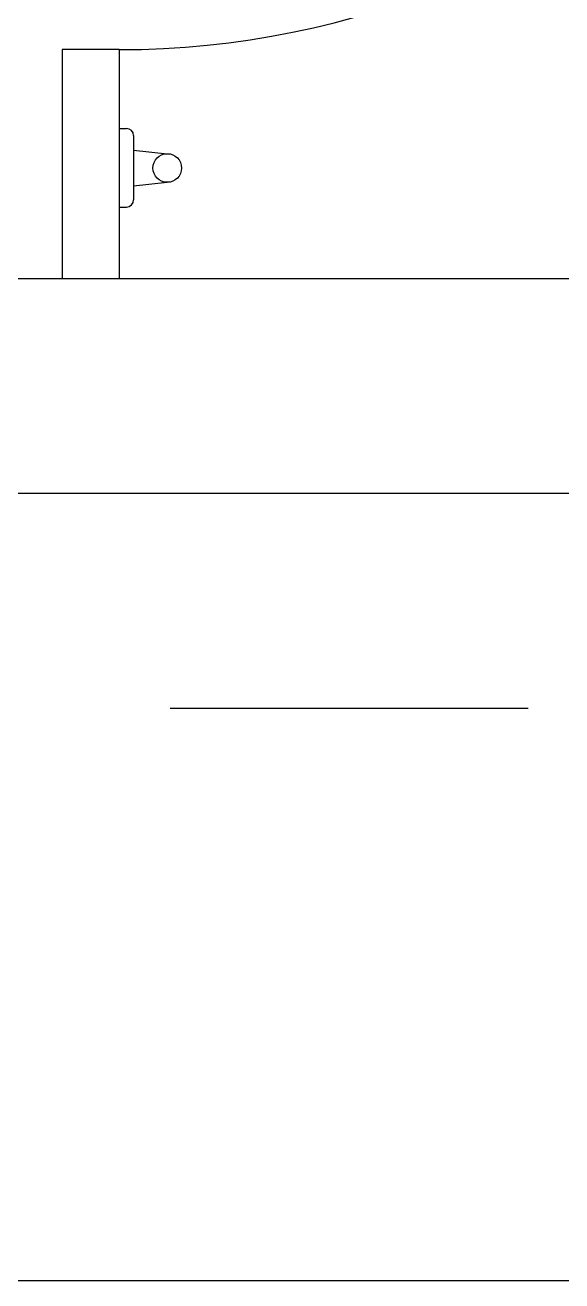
# Model space of a CAD drawing. Header units: millimetres. Extents: x 999 to 1260, y -38 to 225.
# Drawn here: x 1069.216 to 1069.591, y 76.857 to 77.734 of the extents above; entities that cross this region are included whole.
import ezdxf
from ezdxf.enums import TextEntityAlignment as Align

# ---------------------------------------------------------------- set-up
doc = ezdxf.new("R2010")
doc.units = ezdxf.units.MM
doc.linetypes.add('HIDDEN', pattern=[0.375, 0.25, -0.125])
doc.layers.add('I-ARQ', color=8, linetype='Continuous')
doc.styles.add('ROMANS', font='romans', dxfattribs={"oblique": 15})

# ---------------------------------------------------------------- blocks, each defined once
blk = doc.blocks.new('praça')
at = {"layer": 'I-ARQ', "linetype": 'HIDDEN'}
blk.add_line((1253.12082, 36.83945), (1253.12082, 14.89945), dxfattribs=at)
at = {"layer": 'I-ARQ'}
for p, q in [((1252.72082, 15.84445), (1252.72082, 34.99445)), ((1252.72082, 15.84445), (1252.72082, 34.99445)), ((1252.72082, 15.84445), (1252.72082, 34.99445)), ((1253.27082, 20.68195), (1253.27082, 25.31945)), ((1253.42082, 21.39005), (1253.42082, 25.31945)), ((1253.58082, 21.54005), (1253.42082, 21.54005)), ((1253.58082, 21.50005), (1253.58082, 21.54005)), ((1253.58082, 21.50005), (1253.42082, 21.50005)), ((1253.4709, 21.50005), (1253.4709, 21.49505)), ((1253.52574, 21.50005), (1253.4709, 21.50005)), ((1253.52574, 21.50005), (1253.52574, 21.49505)), ((1253.52074, 21.49005), (1253.4759, 21.49005)), ((1253.48562, 21.49005), (1253.48815, 21.46659)), ((1253.51068, 21.49005), (1253.50815, 21.46659)), ((1253.42082, 20.68195), (1253.42082, 21.39005)), ((1253.27082, 20.68195), (1253.27082, 21.34945)), ((1253.42082, 20.68195), (1253.42082, 21.34945))]:
    blk.add_line(p, q, dxfattribs=at)
blk.add_circle((1253.49815, 21.46659), 0.01, dxfattribs=at)
for centre, radius, start, end in [((1254.18241, 21.49978), 0.60159, 179.97416, 269.84895), ((1253.4759, 21.49505), 0.005, 180, 270), ((1253.52074, 21.49505), 0.005, 270, 360)]:
    blk.add_arc(centre, radius, start, end, dxfattribs=at)
at = {"layer": 'I-ARQ', "width": 1, "flags": 3}
blk.add_attdef('CODIGO', text='', height=0.024, rotation=360, dxfattribs=at).set_placement((1257.01582, 34.84445), align=Align.MIDDLE)
at = {"layer": 'I-ARQ', "text_generation_flag": 4, "width": 1, "flags": 3}
blk.add_attdef('CODIGO', text='', height=0.024, rotation=360, dxfattribs=at).set_placement((1258.87082, 16.02772), align=Align.MIDDLE)
at = {"layer": 'I-ARQ', "style": 'ROMANS', "width": 1}
blk.add_attdef('0.00', (1278.70341, -45.86682), '', height=0.36, dxfattribs=at)

msp = doc.modelspace()

# ---------------------------------------------------------------- block references
at = {"layer": 'I-ARQ', "rotation": 90}
msp.add_blockref('praça', (1090.78188, -1175.8639), dxfattribs=at)

doc.saveas('drawing.dxf')
